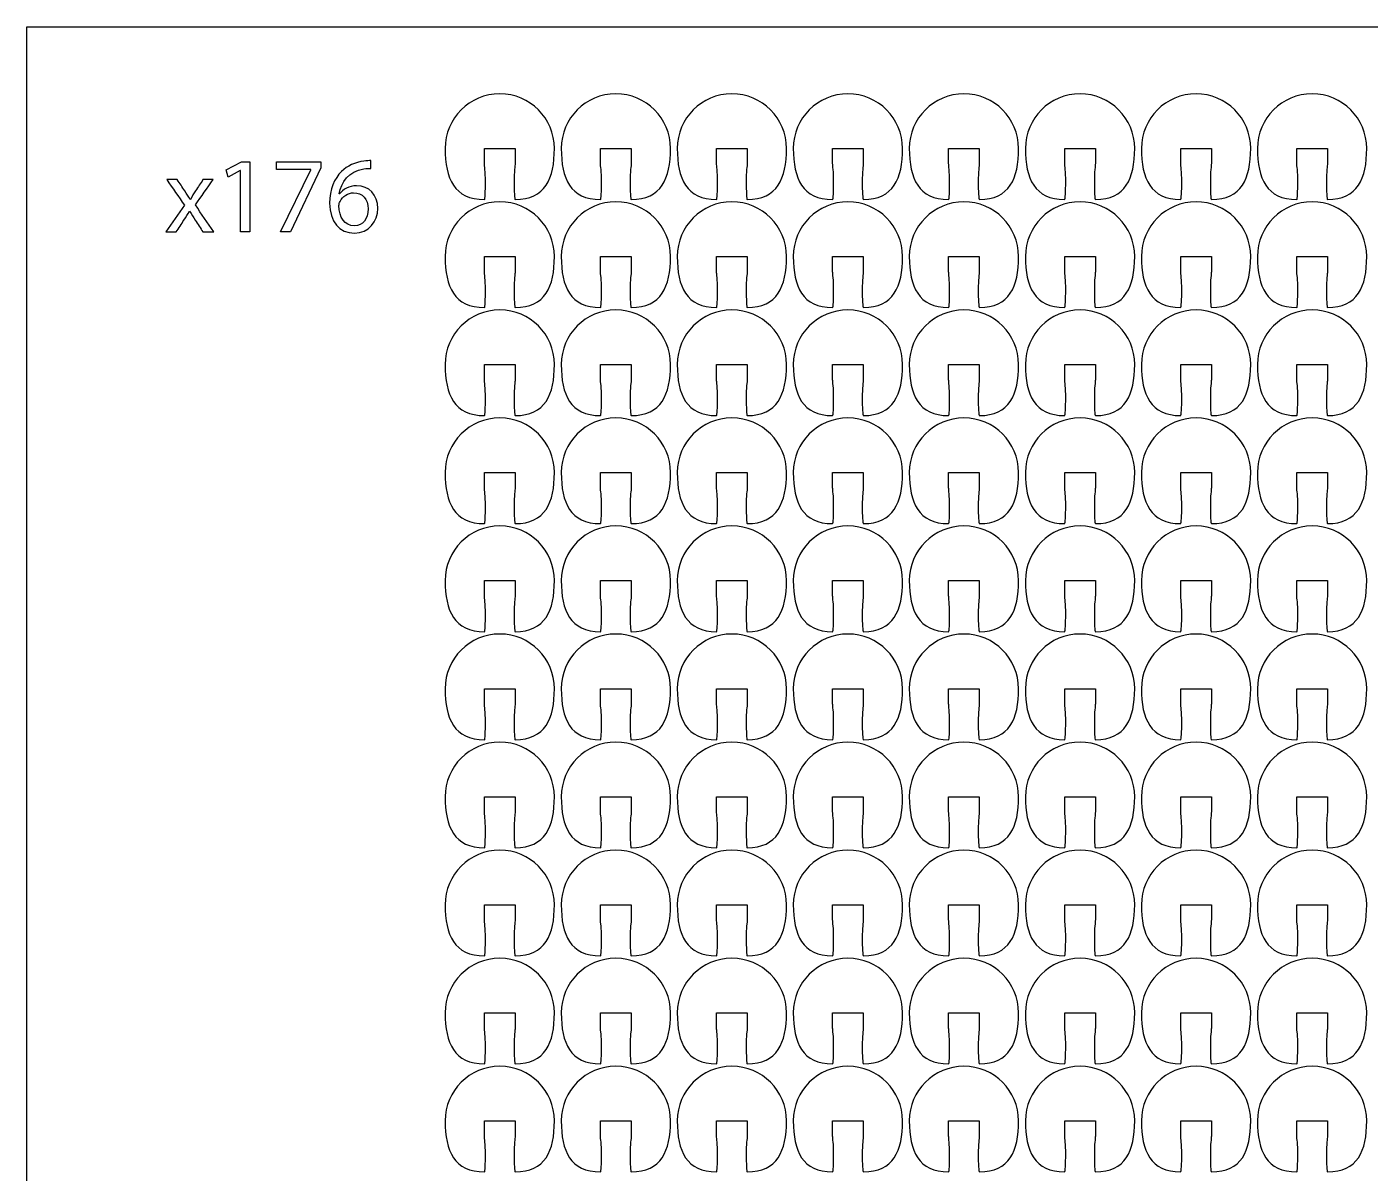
# Model space of a CAD drawing. Extents: x 0 to 580, y 0 to 450.
# Drawn here: x 0.2 to 131.7, y 337.9 to 450.2 of the extents above; entities that cross this region are included whole.
import ezdxf

# ---------------------------------------------------------------- set-up
doc = ezdxf.new("R2010")
doc.units = 0
doc.header["$MEASUREMENT"] = 0
doc.layers.add('DEFAULT', color=18, linetype='CONTINUOUS')

msp = doc.modelspace()

# ---------------------------------------------------------------- linework, layer by layer
at = {"layer": 'DEFAULT', "color": 18}
msp.add_lwpolyline([(580.18, 0.18), (0.18, 0.18), (0.18, 450.18), (580.18, 450.18)], close=True, dxfattribs=at)
at = {"layer": 'DEFAULT', "color": 6}
for points in [[(21.1, 436.11), (21.08, 436.11), (19.88, 435.46), (19.7, 436.17), (21.21, 436.97), (22, 436.97), (22, 430.09), (21.1, 430.09)], [(28.98, 436.97), (28.98, 436.36), (25.98, 430.09), (25.02, 430.09), (28, 436.18), (28, 436.2), (24.64, 436.2), (24.64, 436.97)]]:
    msp.add_lwpolyline(points, close=True, dxfattribs=at)
at = {"layer": 'DEFAULT', "color": 1}
for points in [[(51.84, 438.27), (51.84, 435.32), (50.94, 433.27), (47.99, 433.27), (47.94, 433.27), (47.89, 434.06), (47.89, 435.02), (47.89, 435.99), (47.99, 436.6), (47.99, 436.77), (47.99, 437.27), (47.99, 437.77), (47.99, 438.27), (46.99, 438.27), (45.99, 438.27), (44.99, 438.27), (44.99, 437.77), (44.99, 437.27), (44.99, 436.77), (44.99, 436.6), (45.09, 435.99), (45.09, 435.02), (45.09, 434.06), (45.05, 433.27), (44.99, 433.27), (42.04, 433.27), (41.14, 435.32), (41.14, 438.27), (41.14, 441.23), (43.54, 443.62), (46.49, 443.62), (49.45, 443.62), (51.84, 441.23), (51.84, 438.27)], [(63.21, 438.27), (63.21, 435.32), (62.31, 433.27), (59.36, 433.27), (59.3, 433.27), (59.25, 434.06), (59.25, 435.02), (59.25, 435.99), (59.36, 436.6), (59.36, 436.77), (59.36, 437.27), (59.36, 437.77), (59.36, 438.27), (58.36, 438.27), (57.36, 438.27), (56.35, 438.27), (56.35, 437.77), (56.35, 437.27), (56.35, 436.77), (56.35, 436.6), (56.46, 435.99), (56.46, 435.02), (56.46, 434.06), (56.41, 433.27), (56.35, 433.27), (53.4, 433.27), (52.51, 435.32), (52.51, 438.27), (52.51, 441.23), (54.9, 443.62), (57.86, 443.62), (60.81, 443.62), (63.21, 441.23), (63.21, 438.27)], [(74.57, 438.27), (74.57, 435.32), (73.67, 433.27), (70.72, 433.27), (70.67, 433.27), (70.62, 434.06), (70.62, 435.02), (70.62, 435.99), (70.72, 436.6), (70.72, 436.77), (70.72, 437.27), (70.72, 437.77), (70.72, 438.27), (69.72, 438.27), (68.72, 438.27), (67.72, 438.27), (67.72, 437.77), (67.72, 437.27), (67.72, 436.77), (67.72, 436.6), (67.82, 435.99), (67.82, 435.02), (67.82, 434.06), (67.78, 433.27), (67.72, 433.27), (64.77, 433.27), (63.87, 435.32), (63.87, 438.27), (63.87, 441.23), (66.27, 443.62), (69.22, 443.62), (72.18, 443.62), (74.57, 441.23), (74.57, 438.27)], [(85.94, 438.27), (85.94, 435.32), (85.04, 433.27), (82.09, 433.27), (82.03, 433.27), (81.99, 434.06), (81.99, 435.02), (81.99, 435.99), (82.09, 436.6), (82.09, 436.77), (82.09, 437.27), (82.09, 437.77), (82.09, 438.27), (81.09, 438.27), (80.09, 438.27), (79.09, 438.27), (79.09, 437.77), (79.09, 437.27), (79.09, 436.77), (79.09, 436.6), (79.19, 435.99), (79.19, 435.02), (79.19, 434.06), (79.14, 433.27), (79.09, 433.27), (76.13, 433.27), (75.24, 435.32), (75.24, 438.27), (75.24, 441.23), (77.63, 443.62), (80.59, 443.62), (83.54, 443.62), (85.94, 441.23), (85.94, 438.27)], [(97.3, 438.27), (97.3, 435.32), (96.41, 433.27), (93.45, 433.27), (93.4, 433.27), (93.35, 434.06), (93.35, 435.02), (93.35, 435.99), (93.45, 436.6), (93.45, 436.77), (93.45, 437.27), (93.45, 437.77), (93.45, 438.27), (92.45, 438.27), (91.45, 438.27), (90.45, 438.27), (90.45, 437.77), (90.45, 437.27), (90.45, 436.77), (90.45, 436.6), (90.55, 435.99), (90.55, 435.02), (90.55, 434.06), (90.51, 433.27), (90.45, 433.27), (87.5, 433.27), (86.6, 435.32), (86.6, 438.27), (86.6, 441.23), (89, 443.62), (91.95, 443.62), (94.91, 443.62), (97.3, 441.23), (97.3, 438.27)], [(108.67, 438.27), (108.67, 435.32), (107.77, 433.27), (104.82, 433.27), (104.76, 433.27), (104.72, 434.06), (104.72, 435.02), (104.72, 435.99), (104.82, 436.6), (104.82, 436.77), (104.82, 437.27), (104.82, 437.77), (104.82, 438.27), (103.82, 438.27), (102.82, 438.27), (101.82, 438.27), (101.82, 437.77), (101.82, 437.27), (101.82, 436.77), (101.82, 436.6), (101.92, 435.99), (101.92, 435.02), (101.92, 434.06), (101.87, 433.27), (101.82, 433.27), (98.86, 433.27), (97.97, 435.32), (97.97, 438.27), (97.97, 441.23), (100.36, 443.62), (103.32, 443.62), (106.27, 443.62), (108.67, 441.23), (108.67, 438.27)], [(120.03, 438.27), (120.03, 435.32), (119.14, 433.27), (116.18, 433.27), (116.13, 433.27), (116.08, 434.06), (116.08, 435.02), (116.08, 435.99), (116.18, 436.6), (116.18, 436.77), (116.18, 437.27), (116.18, 437.77), (116.18, 438.27), (115.18, 438.27), (114.18, 438.27), (113.18, 438.27), (113.18, 437.77), (113.18, 437.27), (113.18, 436.77), (113.18, 436.6), (113.28, 435.99), (113.28, 435.02), (113.28, 434.06), (113.24, 433.27), (113.18, 433.27), (110.23, 433.27), (109.33, 435.32), (109.33, 438.27), (109.33, 441.23), (111.73, 443.62), (114.68, 443.62), (117.64, 443.62), (120.03, 441.23), (120.03, 438.27)], [(131.4, 438.27), (131.4, 435.32), (130.5, 433.27), (127.55, 433.27), (127.49, 433.27), (127.45, 434.06), (127.45, 435.02), (127.45, 435.99), (127.55, 436.6), (127.55, 436.77), (127.55, 437.27), (127.55, 437.77), (127.55, 438.27), (126.55, 438.27), (125.55, 438.27), (124.55, 438.27), (124.55, 437.77), (124.55, 437.27), (124.55, 436.77), (124.55, 436.6), (124.65, 435.99), (124.65, 435.02), (124.65, 434.06), (124.6, 433.27), (124.55, 433.27), (121.59, 433.27), (120.7, 435.32), (120.7, 438.27), (120.7, 441.23), (123.09, 443.62), (126.05, 443.62), (129, 443.62), (131.4, 441.23), (131.4, 438.27)], [(51.84, 427.69), (51.84, 424.74), (50.94, 422.69), (47.99, 422.69), (47.94, 422.69), (47.89, 423.48), (47.89, 424.44), (47.89, 425.41), (47.99, 426.02), (47.99, 426.19), (47.99, 426.69), (47.99, 427.19), (47.99, 427.69), (46.99, 427.69), (45.99, 427.69), (44.99, 427.69), (44.99, 427.19), (44.99, 426.69), (44.99, 426.19), (44.99, 426.02), (45.09, 425.41), (45.09, 424.44), (45.09, 423.48), (45.05, 422.69), (44.99, 422.69), (42.04, 422.69), (41.14, 424.74), (41.14, 427.69), (41.14, 430.65), (43.54, 433.04), (46.49, 433.04), (49.45, 433.04), (51.84, 430.65), (51.84, 427.69)], [(63.21, 427.69), (63.21, 424.74), (62.31, 422.69), (59.36, 422.69), (59.3, 422.69), (59.25, 423.48), (59.25, 424.44), (59.25, 425.41), (59.36, 426.02), (59.36, 426.19), (59.36, 426.69), (59.36, 427.19), (59.36, 427.69), (58.36, 427.69), (57.36, 427.69), (56.35, 427.69), (56.35, 427.19), (56.35, 426.69), (56.35, 426.19), (56.35, 426.02), (56.46, 425.41), (56.46, 424.44), (56.46, 423.48), (56.41, 422.69), (56.35, 422.69), (53.4, 422.69), (52.51, 424.74), (52.51, 427.69), (52.51, 430.65), (54.9, 433.04), (57.86, 433.04), (60.81, 433.04), (63.21, 430.65), (63.21, 427.69)], [(74.57, 427.69), (74.57, 424.74), (73.67, 422.69), (70.72, 422.69), (70.67, 422.69), (70.62, 423.48), (70.62, 424.44), (70.62, 425.41), (70.72, 426.02), (70.72, 426.19), (70.72, 426.69), (70.72, 427.19), (70.72, 427.69), (69.72, 427.69), (68.72, 427.69), (67.72, 427.69), (67.72, 427.19), (67.72, 426.69), (67.72, 426.19), (67.72, 426.02), (67.82, 425.41), (67.82, 424.44), (67.82, 423.48), (67.78, 422.69), (67.72, 422.69), (64.77, 422.69), (63.87, 424.74), (63.87, 427.69), (63.87, 430.65), (66.27, 433.04), (69.22, 433.04), (72.18, 433.04), (74.57, 430.65), (74.57, 427.69)], [(85.94, 427.69), (85.94, 424.74), (85.04, 422.69), (82.09, 422.69), (82.03, 422.69), (81.99, 423.48), (81.99, 424.44), (81.99, 425.41), (82.09, 426.02), (82.09, 426.19), (82.09, 426.69), (82.09, 427.19), (82.09, 427.69), (81.09, 427.69), (80.09, 427.69), (79.09, 427.69), (79.09, 427.19), (79.09, 426.69), (79.09, 426.19), (79.09, 426.02), (79.19, 425.41), (79.19, 424.44), (79.19, 423.48), (79.14, 422.69), (79.09, 422.69), (76.13, 422.69), (75.24, 424.74), (75.24, 427.69), (75.24, 430.65), (77.63, 433.04), (80.59, 433.04), (83.54, 433.04), (85.94, 430.65), (85.94, 427.69)], [(97.3, 427.69), (97.3, 424.74), (96.41, 422.69), (93.45, 422.69), (93.4, 422.69), (93.35, 423.48), (93.35, 424.44), (93.35, 425.41), (93.45, 426.02), (93.45, 426.19), (93.45, 426.69), (93.45, 427.19), (93.45, 427.69), (92.45, 427.69), (91.45, 427.69), (90.45, 427.69), (90.45, 427.19), (90.45, 426.69), (90.45, 426.19), (90.45, 426.02), (90.55, 425.41), (90.55, 424.44), (90.55, 423.48), (90.51, 422.69), (90.45, 422.69), (87.5, 422.69), (86.6, 424.74), (86.6, 427.69), (86.6, 430.65), (89, 433.04), (91.95, 433.04), (94.91, 433.04), (97.3, 430.65), (97.3, 427.69)], [(108.67, 427.69), (108.67, 424.74), (107.77, 422.69), (104.82, 422.69), (104.76, 422.69), (104.72, 423.48), (104.72, 424.44), (104.72, 425.41), (104.82, 426.02), (104.82, 426.19), (104.82, 426.69), (104.82, 427.19), (104.82, 427.69), (103.82, 427.69), (102.82, 427.69), (101.82, 427.69), (101.82, 427.19), (101.82, 426.69), (101.82, 426.19), (101.82, 426.02), (101.92, 425.41), (101.92, 424.44), (101.92, 423.48), (101.87, 422.69), (101.82, 422.69), (98.86, 422.69), (97.97, 424.74), (97.97, 427.69), (97.97, 430.65), (100.36, 433.04), (103.32, 433.04), (106.27, 433.04), (108.67, 430.65), (108.67, 427.69)], [(120.03, 427.69), (120.03, 424.74), (119.14, 422.69), (116.18, 422.69), (116.13, 422.69), (116.08, 423.48), (116.08, 424.44), (116.08, 425.41), (116.18, 426.02), (116.18, 426.19), (116.18, 426.69), (116.18, 427.19), (116.18, 427.69), (115.18, 427.69), (114.18, 427.69), (113.18, 427.69), (113.18, 427.19), (113.18, 426.69), (113.18, 426.19), (113.18, 426.02), (113.28, 425.41), (113.28, 424.44), (113.28, 423.48), (113.24, 422.69), (113.18, 422.69), (110.23, 422.69), (109.33, 424.74), (109.33, 427.69), (109.33, 430.65), (111.73, 433.04), (114.68, 433.04), (117.64, 433.04), (120.03, 430.65), (120.03, 427.69)], [(131.4, 427.69), (131.4, 424.74), (130.5, 422.69), (127.55, 422.69), (127.49, 422.69), (127.45, 423.48), (127.45, 424.44), (127.45, 425.41), (127.55, 426.02), (127.55, 426.19), (127.55, 426.69), (127.55, 427.19), (127.55, 427.69), (126.55, 427.69), (125.55, 427.69), (124.55, 427.69), (124.55, 427.19), (124.55, 426.69), (124.55, 426.19), (124.55, 426.02), (124.65, 425.41), (124.65, 424.44), (124.65, 423.48), (124.6, 422.69), (124.55, 422.69), (121.59, 422.69), (120.7, 424.74), (120.7, 427.69), (120.7, 430.65), (123.09, 433.04), (126.05, 433.04), (129, 433.04), (131.4, 430.65), (131.4, 427.69)], [(51.84, 417.11), (51.84, 414.16), (50.94, 412.11), (47.99, 412.11), (47.94, 412.11), (47.89, 412.9), (47.89, 413.86), (47.89, 414.83), (47.99, 415.44), (47.99, 415.61), (47.99, 416.11), (47.99, 416.61), (47.99, 417.11), (46.99, 417.11), (45.99, 417.11), (44.99, 417.11), (44.99, 416.61), (44.99, 416.11), (44.99, 415.61), (44.99, 415.44), (45.09, 414.83), (45.09, 413.86), (45.09, 412.9), (45.05, 412.11), (44.99, 412.11), (42.04, 412.11), (41.14, 414.16), (41.14, 417.11), (41.14, 420.07), (43.54, 422.46), (46.49, 422.46), (49.45, 422.46), (51.84, 420.07), (51.84, 417.11)], [(63.21, 417.11), (63.21, 414.16), (62.31, 412.11), (59.36, 412.11), (59.3, 412.11), (59.25, 412.9), (59.25, 413.86), (59.25, 414.83), (59.36, 415.44), (59.36, 415.61), (59.36, 416.11), (59.36, 416.61), (59.36, 417.11), (58.36, 417.11), (57.36, 417.11), (56.35, 417.11), (56.35, 416.61), (56.35, 416.11), (56.35, 415.61), (56.35, 415.44), (56.46, 414.83), (56.46, 413.86), (56.46, 412.9), (56.41, 412.11), (56.35, 412.11), (53.4, 412.11), (52.51, 414.16), (52.51, 417.11), (52.51, 420.07), (54.9, 422.46), (57.86, 422.46), (60.81, 422.46), (63.21, 420.07), (63.21, 417.11)], [(74.57, 417.11), (74.57, 414.16), (73.67, 412.11), (70.72, 412.11), (70.67, 412.11), (70.62, 412.9), (70.62, 413.86), (70.62, 414.83), (70.72, 415.44), (70.72, 415.61), (70.72, 416.11), (70.72, 416.61), (70.72, 417.11), (69.72, 417.11), (68.72, 417.11), (67.72, 417.11), (67.72, 416.61), (67.72, 416.11), (67.72, 415.61), (67.72, 415.44), (67.82, 414.83), (67.82, 413.86), (67.82, 412.9), (67.78, 412.11), (67.72, 412.11), (64.77, 412.11), (63.87, 414.16), (63.87, 417.11), (63.87, 420.07), (66.27, 422.46), (69.22, 422.46), (72.18, 422.46), (74.57, 420.07), (74.57, 417.11)], [(85.94, 417.11), (85.94, 414.16), (85.04, 412.11), (82.09, 412.11), (82.03, 412.11), (81.99, 412.9), (81.99, 413.86), (81.99, 414.83), (82.09, 415.44), (82.09, 415.61), (82.09, 416.11), (82.09, 416.61), (82.09, 417.11), (81.09, 417.11), (80.09, 417.11), (79.09, 417.11), (79.09, 416.61), (79.09, 416.11), (79.09, 415.61), (79.09, 415.44), (79.19, 414.83), (79.19, 413.86), (79.19, 412.9), (79.14, 412.11), (79.09, 412.11), (76.13, 412.11), (75.24, 414.16), (75.24, 417.11), (75.24, 420.07), (77.63, 422.46), (80.59, 422.46), (83.54, 422.46), (85.94, 420.07), (85.94, 417.11)], [(97.3, 417.11), (97.3, 414.16), (96.41, 412.11), (93.45, 412.11), (93.4, 412.11), (93.35, 412.9), (93.35, 413.86), (93.35, 414.83), (93.45, 415.44), (93.45, 415.61), (93.45, 416.11), (93.45, 416.61), (93.45, 417.11), (92.45, 417.11), (91.45, 417.11), (90.45, 417.11), (90.45, 416.61), (90.45, 416.11), (90.45, 415.61), (90.45, 415.44), (90.55, 414.83), (90.55, 413.86), (90.55, 412.9), (90.51, 412.11), (90.45, 412.11), (87.5, 412.11), (86.6, 414.16), (86.6, 417.11), (86.6, 420.07), (89, 422.46), (91.95, 422.46), (94.91, 422.46), (97.3, 420.07), (97.3, 417.11)], [(108.67, 417.11), (108.67, 414.16), (107.77, 412.11), (104.82, 412.11), (104.76, 412.11), (104.72, 412.9), (104.72, 413.86), (104.72, 414.83), (104.82, 415.44), (104.82, 415.61), (104.82, 416.11), (104.82, 416.61), (104.82, 417.11), (103.82, 417.11), (102.82, 417.11), (101.82, 417.11), (101.82, 416.61), (101.82, 416.11), (101.82, 415.61), (101.82, 415.44), (101.92, 414.83), (101.92, 413.86), (101.92, 412.9), (101.87, 412.11), (101.82, 412.11), (98.86, 412.11), (97.97, 414.16), (97.97, 417.11), (97.97, 420.07), (100.36, 422.46), (103.32, 422.46), (106.27, 422.46), (108.67, 420.07), (108.67, 417.11)], [(120.03, 417.11), (120.03, 414.16), (119.14, 412.11), (116.18, 412.11), (116.13, 412.11), (116.08, 412.9), (116.08, 413.86), (116.08, 414.83), (116.18, 415.44), (116.18, 415.61), (116.18, 416.11), (116.18, 416.61), (116.18, 417.11), (115.18, 417.11), (114.18, 417.11), (113.18, 417.11), (113.18, 416.61), (113.18, 416.11), (113.18, 415.61), (113.18, 415.44), (113.28, 414.83), (113.28, 413.86), (113.28, 412.9), (113.24, 412.11), (113.18, 412.11), (110.23, 412.11), (109.33, 414.16), (109.33, 417.11), (109.33, 420.07), (111.73, 422.46), (114.68, 422.46), (117.64, 422.46), (120.03, 420.07), (120.03, 417.11)], [(131.4, 417.11), (131.4, 414.16), (130.5, 412.11), (127.55, 412.11), (127.49, 412.11), (127.45, 412.9), (127.45, 413.86), (127.45, 414.83), (127.55, 415.44), (127.55, 415.61), (127.55, 416.11), (127.55, 416.61), (127.55, 417.11), (126.55, 417.11), (125.55, 417.11), (124.55, 417.11), (124.55, 416.61), (124.55, 416.11), (124.55, 415.61), (124.55, 415.44), (124.65, 414.83), (124.65, 413.86), (124.65, 412.9), (124.6, 412.11), (124.55, 412.11), (121.59, 412.11), (120.7, 414.16), (120.7, 417.11), (120.7, 420.07), (123.09, 422.46), (126.05, 422.46), (129, 422.46), (131.4, 420.07), (131.4, 417.11)], [(51.84, 406.53), (51.84, 403.58), (50.94, 401.53), (47.99, 401.53), (47.94, 401.53), (47.89, 402.31), (47.89, 403.28), (47.89, 404.25), (47.99, 404.86), (47.99, 405.03), (47.99, 405.53), (47.99, 406.03), (47.99, 406.53), (46.99, 406.53), (45.99, 406.53), (44.99, 406.53), (44.99, 406.03), (44.99, 405.53), (44.99, 405.03), (44.99, 404.86), (45.09, 404.25), (45.09, 403.28), (45.09, 402.31), (45.05, 401.53), (44.99, 401.53), (42.04, 401.53), (41.14, 403.58), (41.14, 406.53), (41.14, 409.49), (43.54, 411.88), (46.49, 411.88), (49.45, 411.88), (51.84, 409.49), (51.84, 406.53)], [(63.21, 406.53), (63.21, 403.58), (62.31, 401.53), (59.36, 401.53), (59.3, 401.53), (59.25, 402.31), (59.25, 403.28), (59.25, 404.25), (59.36, 404.86), (59.36, 405.03), (59.36, 405.53), (59.36, 406.03), (59.36, 406.53), (58.36, 406.53), (57.36, 406.53), (56.35, 406.53), (56.35, 406.03), (56.35, 405.53), (56.35, 405.03), (56.35, 404.86), (56.46, 404.25), (56.46, 403.28), (56.46, 402.31), (56.41, 401.53), (56.35, 401.53), (53.4, 401.53), (52.51, 403.58), (52.51, 406.53), (52.51, 409.49), (54.9, 411.88), (57.86, 411.88), (60.81, 411.88), (63.21, 409.49), (63.21, 406.53)], [(74.57, 406.53), (74.57, 403.58), (73.67, 401.53), (70.72, 401.53), (70.67, 401.53), (70.62, 402.31), (70.62, 403.28), (70.62, 404.25), (70.72, 404.86), (70.72, 405.03), (70.72, 405.53), (70.72, 406.03), (70.72, 406.53), (69.72, 406.53), (68.72, 406.53), (67.72, 406.53), (67.72, 406.03), (67.72, 405.53), (67.72, 405.03), (67.72, 404.86), (67.82, 404.25), (67.82, 403.28), (67.82, 402.31), (67.78, 401.53), (67.72, 401.53), (64.77, 401.53), (63.87, 403.58), (63.87, 406.53), (63.87, 409.49), (66.27, 411.88), (69.22, 411.88), (72.18, 411.88), (74.57, 409.49), (74.57, 406.53)], [(85.94, 406.53), (85.94, 403.58), (85.04, 401.53), (82.09, 401.53), (82.03, 401.53), (81.99, 402.31), (81.99, 403.28), (81.99, 404.25), (82.09, 404.86), (82.09, 405.03), (82.09, 405.53), (82.09, 406.03), (82.09, 406.53), (81.09, 406.53), (80.09, 406.53), (79.09, 406.53), (79.09, 406.03), (79.09, 405.53), (79.09, 405.03), (79.09, 404.86), (79.19, 404.25), (79.19, 403.28), (79.19, 402.31), (79.14, 401.53), (79.09, 401.53), (76.13, 401.53), (75.24, 403.58), (75.24, 406.53), (75.24, 409.49), (77.63, 411.88), (80.59, 411.88), (83.54, 411.88), (85.94, 409.49), (85.94, 406.53)], [(97.3, 406.53), (97.3, 403.58), (96.41, 401.53), (93.45, 401.53), (93.4, 401.53), (93.35, 402.31), (93.35, 403.28), (93.35, 404.25), (93.45, 404.86), (93.45, 405.03), (93.45, 405.53), (93.45, 406.03), (93.45, 406.53), (92.45, 406.53), (91.45, 406.53), (90.45, 406.53), (90.45, 406.03), (90.45, 405.53), (90.45, 405.03), (90.45, 404.86), (90.55, 404.25), (90.55, 403.28), (90.55, 402.31), (90.51, 401.53), (90.45, 401.53), (87.5, 401.53), (86.6, 403.58), (86.6, 406.53), (86.6, 409.49), (89, 411.88), (91.95, 411.88), (94.91, 411.88), (97.3, 409.49), (97.3, 406.53)], [(108.67, 406.53), (108.67, 403.58), (107.77, 401.53), (104.82, 401.53), (104.76, 401.53), (104.72, 402.31), (104.72, 403.28), (104.72, 404.25), (104.82, 404.86), (104.82, 405.03), (104.82, 405.53), (104.82, 406.03), (104.82, 406.53), (103.82, 406.53), (102.82, 406.53), (101.82, 406.53), (101.82, 406.03), (101.82, 405.53), (101.82, 405.03), (101.82, 404.86), (101.92, 404.25), (101.92, 403.28), (101.92, 402.31), (101.87, 401.53), (101.82, 401.53), (98.86, 401.53), (97.97, 403.58), (97.97, 406.53), (97.97, 409.49), (100.36, 411.88), (103.32, 411.88), (106.27, 411.88), (108.67, 409.49), (108.67, 406.53)], [(120.03, 406.53), (120.03, 403.58), (119.14, 401.53), (116.18, 401.53), (116.13, 401.53), (116.08, 402.31), (116.08, 403.28), (116.08, 404.25), (116.18, 404.86), (116.18, 405.03), (116.18, 405.53), (116.18, 406.03), (116.18, 406.53), (115.18, 406.53), (114.18, 406.53), (113.18, 406.53), (113.18, 406.03), (113.18, 405.53), (113.18, 405.03), (113.18, 404.86), (113.28, 404.25), (113.28, 403.28), (113.28, 402.31), (113.24, 401.53), (113.18, 401.53), (110.23, 401.53), (109.33, 403.58), (109.33, 406.53), (109.33, 409.49), (111.73, 411.88), (114.68, 411.88), (117.64, 411.88), (120.03, 409.49), (120.03, 406.53)], [(131.4, 406.53), (131.4, 403.58), (130.5, 401.53), (127.55, 401.53), (127.49, 401.53), (127.45, 402.31), (127.45, 403.28), (127.45, 404.25), (127.55, 404.86), (127.55, 405.03), (127.55, 405.53), (127.55, 406.03), (127.55, 406.53), (126.55, 406.53), (125.55, 406.53), (124.55, 406.53), (124.55, 406.03), (124.55, 405.53), (124.55, 405.03), (124.55, 404.86), (124.65, 404.25), (124.65, 403.28), (124.65, 402.31), (124.6, 401.53), (124.55, 401.53), (121.59, 401.53), (120.7, 403.58), (120.7, 406.53), (120.7, 409.49), (123.09, 411.88), (126.05, 411.88), (129, 411.88), (131.4, 409.49), (131.4, 406.53)], [(51.84, 395.95), (51.84, 393), (50.94, 390.95), (47.99, 390.95), (47.94, 390.95), (47.89, 391.73), (47.89, 392.7), (47.89, 393.67), (47.99, 394.28), (47.99, 394.45), (47.99, 394.95), (47.99, 395.45), (47.99, 395.95), (46.99, 395.95), (45.99, 395.95), (44.99, 395.95), (44.99, 395.45), (44.99, 394.95), (44.99, 394.45), (44.99, 394.28), (45.09, 393.67), (45.09, 392.7), (45.09, 391.73), (45.05, 390.95), (44.99, 390.95), (42.04, 390.95), (41.14, 393), (41.14, 395.95), (41.14, 398.91), (43.54, 401.3), (46.49, 401.3), (49.45, 401.3), (51.84, 398.91), (51.84, 395.95)], [(63.21, 395.95), (63.21, 393), (62.31, 390.95), (59.36, 390.95), (59.3, 390.95), (59.25, 391.73), (59.25, 392.7), (59.25, 393.67), (59.36, 394.28), (59.36, 394.45), (59.36, 394.95), (59.36, 395.45), (59.36, 395.95), (58.36, 395.95), (57.36, 395.95), (56.35, 395.95), (56.35, 395.45), (56.35, 394.95), (56.35, 394.45), (56.35, 394.28), (56.46, 393.67), (56.46, 392.7), (56.46, 391.73), (56.41, 390.95), (56.35, 390.95), (53.4, 390.95), (52.51, 393), (52.51, 395.95), (52.51, 398.91), (54.9, 401.3), (57.86, 401.3), (60.81, 401.3), (63.21, 398.91), (63.21, 395.95)], [(74.57, 395.95), (74.57, 393), (73.67, 390.95), (70.72, 390.95), (70.67, 390.95), (70.62, 391.73), (70.62, 392.7), (70.62, 393.67), (70.72, 394.28), (70.72, 394.45), (70.72, 394.95), (70.72, 395.45), (70.72, 395.95), (69.72, 395.95), (68.72, 395.95), (67.72, 395.95), (67.72, 395.45), (67.72, 394.95), (67.72, 394.45), (67.72, 394.28), (67.82, 393.67), (67.82, 392.7), (67.82, 391.73), (67.78, 390.95), (67.72, 390.95), (64.77, 390.95), (63.87, 393), (63.87, 395.95), (63.87, 398.91), (66.27, 401.3), (69.22, 401.3), (72.18, 401.3), (74.57, 398.91), (74.57, 395.95)], [(85.94, 395.95), (85.94, 393), (85.04, 390.95), (82.09, 390.95), (82.03, 390.95), (81.99, 391.73), (81.99, 392.7), (81.99, 393.67), (82.09, 394.28), (82.09, 394.45), (82.09, 394.95), (82.09, 395.45), (82.09, 395.95), (81.09, 395.95), (80.09, 395.95), (79.09, 395.95), (79.09, 395.45), (79.09, 394.95), (79.09, 394.45), (79.09, 394.28), (79.19, 393.67), (79.19, 392.7), (79.19, 391.73), (79.14, 390.95), (79.09, 390.95), (76.13, 390.95), (75.24, 393), (75.24, 395.95), (75.24, 398.91), (77.63, 401.3), (80.59, 401.3), (83.54, 401.3), (85.94, 398.91), (85.94, 395.95)], [(97.3, 395.95), (97.3, 393), (96.41, 390.95), (93.45, 390.95), (93.4, 390.95), (93.35, 391.73), (93.35, 392.7), (93.35, 393.67), (93.45, 394.28), (93.45, 394.45), (93.45, 394.95), (93.45, 395.45), (93.45, 395.95), (92.45, 395.95), (91.45, 395.95), (90.45, 395.95), (90.45, 395.45), (90.45, 394.95), (90.45, 394.45), (90.45, 394.28), (90.55, 393.67), (90.55, 392.7), (90.55, 391.73), (90.51, 390.95), (90.45, 390.95), (87.5, 390.95), (86.6, 393), (86.6, 395.95), (86.6, 398.91), (89, 401.3), (91.95, 401.3), (94.91, 401.3), (97.3, 398.91), (97.3, 395.95)], [(108.67, 395.95), (108.67, 393), (107.77, 390.95), (104.82, 390.95), (104.76, 390.95), (104.72, 391.73), (104.72, 392.7), (104.72, 393.67), (104.82, 394.28), (104.82, 394.45), (104.82, 394.95), (104.82, 395.45), (104.82, 395.95), (103.82, 395.95), (102.82, 395.95), (101.82, 395.95), (101.82, 395.45), (101.82, 394.95), (101.82, 394.45), (101.82, 394.28), (101.92, 393.67), (101.92, 392.7), (101.92, 391.73), (101.87, 390.95), (101.82, 390.95), (98.86, 390.95), (97.97, 393), (97.97, 395.95), (97.97, 398.91), (100.36, 401.3), (103.32, 401.3), (106.27, 401.3), (108.67, 398.91), (108.67, 395.95)], [(120.03, 395.95), (120.03, 393), (119.14, 390.95), (116.18, 390.95), (116.13, 390.95), (116.08, 391.73), (116.08, 392.7), (116.08, 393.67), (116.18, 394.28), (116.18, 394.45), (116.18, 394.95), (116.18, 395.45), (116.18, 395.95), (115.18, 395.95), (114.18, 395.95), (113.18, 395.95), (113.18, 395.45), (113.18, 394.95), (113.18, 394.45), (113.18, 394.28), (113.28, 393.67), (113.28, 392.7), (113.28, 391.73), (113.24, 390.95), (113.18, 390.95), (110.23, 390.95), (109.33, 393), (109.33, 395.95), (109.33, 398.91), (111.73, 401.3), (114.68, 401.3), (117.64, 401.3), (120.03, 398.91), (120.03, 395.95)], [(131.4, 395.95), (131.4, 393), (130.5, 390.95), (127.55, 390.95), (127.49, 390.95), (127.45, 391.73), (127.45, 392.7), (127.45, 393.67), (127.55, 394.28), (127.55, 394.45), (127.55, 394.95), (127.55, 395.45), (127.55, 395.95), (126.55, 395.95), (125.55, 395.95), (124.55, 395.95), (124.55, 395.45), (124.55, 394.95), (124.55, 394.45), (124.55, 394.28), (124.65, 393.67), (124.65, 392.7), (124.65, 391.73), (124.6, 390.95), (124.55, 390.95), (121.59, 390.95), (120.7, 393), (120.7, 395.95), (120.7, 398.91), (123.09, 401.3), (126.05, 401.3), (129, 401.3), (131.4, 398.91), (131.4, 395.95)], [(51.84, 385.37), (51.84, 382.42), (50.94, 380.37), (47.99, 380.37), (47.94, 380.37), (47.89, 381.15), (47.89, 382.12), (47.89, 383.09), (47.99, 383.7), (47.99, 383.87), (47.99, 384.37), (47.99, 384.87), (47.99, 385.37), (46.99, 385.37), (45.99, 385.37), (44.99, 385.37), (44.99, 384.87), (44.99, 384.37), (44.99, 383.87), (44.99, 383.7), (45.09, 383.09), (45.09, 382.12), (45.09, 381.15), (45.05, 380.37), (44.99, 380.37), (42.04, 380.37), (41.14, 382.42), (41.14, 385.37), (41.14, 388.33), (43.54, 390.72), (46.49, 390.72), (49.45, 390.72), (51.84, 388.33), (51.84, 385.37)], [(63.21, 385.37), (63.21, 382.42), (62.31, 380.37), (59.36, 380.37), (59.3, 380.37), (59.25, 381.15), (59.25, 382.12), (59.25, 383.09), (59.36, 383.7), (59.36, 383.87), (59.36, 384.37), (59.36, 384.87), (59.36, 385.37), (58.36, 385.37), (57.36, 385.37), (56.35, 385.37), (56.35, 384.87), (56.35, 384.37), (56.35, 383.87), (56.35, 383.7), (56.46, 383.09), (56.46, 382.12), (56.46, 381.15), (56.41, 380.37), (56.35, 380.37), (53.4, 380.37), (52.51, 382.42), (52.51, 385.37), (52.51, 388.33), (54.9, 390.72), (57.86, 390.72), (60.81, 390.72), (63.21, 388.33), (63.21, 385.37)], [(74.57, 385.37), (74.57, 382.42), (73.67, 380.37), (70.72, 380.37), (70.67, 380.37), (70.62, 381.15), (70.62, 382.12), (70.62, 383.09), (70.72, 383.7), (70.72, 383.87), (70.72, 384.37), (70.72, 384.87), (70.72, 385.37), (69.72, 385.37), (68.72, 385.37), (67.72, 385.37), (67.72, 384.87), (67.72, 384.37), (67.72, 383.87), (67.72, 383.7), (67.82, 383.09), (67.82, 382.12), (67.82, 381.15), (67.78, 380.37), (67.72, 380.37), (64.77, 380.37), (63.87, 382.42), (63.87, 385.37), (63.87, 388.33), (66.27, 390.72), (69.22, 390.72), (72.18, 390.72), (74.57, 388.33), (74.57, 385.37)], [(85.94, 385.37), (85.94, 382.42), (85.04, 380.37), (82.09, 380.37), (82.03, 380.37), (81.99, 381.15), (81.99, 382.12), (81.99, 383.09), (82.09, 383.7), (82.09, 383.87), (82.09, 384.37), (82.09, 384.87), (82.09, 385.37), (81.09, 385.37), (80.09, 385.37), (79.09, 385.37), (79.09, 384.87), (79.09, 384.37), (79.09, 383.87), (79.09, 383.7), (79.19, 383.09), (79.19, 382.12), (79.19, 381.15), (79.14, 380.37), (79.09, 380.37), (76.13, 380.37), (75.24, 382.42), (75.24, 385.37), (75.24, 388.33), (77.63, 390.72), (80.59, 390.72), (83.54, 390.72), (85.94, 388.33), (85.94, 385.37)], [(97.3, 385.37), (97.3, 382.42), (96.41, 380.37), (93.45, 380.37), (93.4, 380.37), (93.35, 381.15), (93.35, 382.12), (93.35, 383.09), (93.45, 383.7), (93.45, 383.87), (93.45, 384.37), (93.45, 384.87), (93.45, 385.37), (92.45, 385.37), (91.45, 385.37), (90.45, 385.37), (90.45, 384.87), (90.45, 384.37), (90.45, 383.87), (90.45, 383.7), (90.55, 383.09), (90.55, 382.12), (90.55, 381.15), (90.51, 380.37), (90.45, 380.37), (87.5, 380.37), (86.6, 382.42), (86.6, 385.37), (86.6, 388.33), (89, 390.72), (91.95, 390.72), (94.91, 390.72), (97.3, 388.33), (97.3, 385.37)], [(108.67, 385.37), (108.67, 382.42), (107.77, 380.37), (104.82, 380.37), (104.76, 380.37), (104.72, 381.15), (104.72, 382.12), (104.72, 383.09), (104.82, 383.7), (104.82, 383.87), (104.82, 384.37), (104.82, 384.87), (104.82, 385.37), (103.82, 385.37), (102.82, 385.37), (101.82, 385.37), (101.82, 384.87), (101.82, 384.37), (101.82, 383.87), (101.82, 383.7), (101.92, 383.09), (101.92, 382.12), (101.92, 381.15), (101.87, 380.37), (101.82, 380.37), (98.86, 380.37), (97.97, 382.42), (97.97, 385.37), (97.97, 388.33), (100.36, 390.72), (103.32, 390.72), (106.27, 390.72), (108.67, 388.33), (108.67, 385.37)], [(120.03, 385.37), (120.03, 382.42), (119.14, 380.37), (116.18, 380.37), (116.13, 380.37), (116.08, 381.15), (116.08, 382.12), (116.08, 383.09), (116.18, 383.7), (116.18, 383.87), (116.18, 384.37), (116.18, 384.87), (116.18, 385.37), (115.18, 385.37), (114.18, 385.37), (113.18, 385.37), (113.18, 384.87), (113.18, 384.37), (113.18, 383.87), (113.18, 383.7), (113.28, 383.09), (113.28, 382.12), (113.28, 381.15), (113.24, 380.37), (113.18, 380.37), (110.23, 380.37), (109.33, 382.42), (109.33, 385.37), (109.33, 388.33), (111.73, 390.72), (114.68, 390.72), (117.64, 390.72), (120.03, 388.33), (120.03, 385.37)], [(131.4, 385.37), (131.4, 382.42), (130.5, 380.37), (127.55, 380.37), (127.49, 380.37), (127.45, 381.15), (127.45, 382.12), (127.45, 383.09), (127.55, 383.7), (127.55, 383.87), (127.55, 384.37), (127.55, 384.87), (127.55, 385.37), (126.55, 385.37), (125.55, 385.37), (124.55, 385.37), (124.55, 384.87), (124.55, 384.37), (124.55, 383.87), (124.55, 383.7), (124.65, 383.09), (124.65, 382.12), (124.65, 381.15), (124.6, 380.37), (124.55, 380.37), (121.59, 380.37), (120.7, 382.42), (120.7, 385.37), (120.7, 388.33), (123.09, 390.72), (126.05, 390.72), (129, 390.72), (131.4, 388.33), (131.4, 385.37)], [(51.84, 374.79), (51.84, 371.84), (50.94, 369.79), (47.99, 369.79), (47.94, 369.79), (47.89, 370.57), (47.89, 371.54), (47.89, 372.51), (47.99, 373.12), (47.99, 373.29), (47.99, 373.79), (47.99, 374.29), (47.99, 374.79), (46.99, 374.79), (45.99, 374.79), (44.99, 374.79), (44.99, 374.29), (44.99, 373.79), (44.99, 373.29), (44.99, 373.12), (45.09, 372.51), (45.09, 371.54), (45.09, 370.57), (45.05, 369.79), (44.99, 369.79), (42.04, 369.79), (41.14, 371.84), (41.14, 374.79), (41.14, 377.74), (43.54, 380.14), (46.49, 380.14), (49.45, 380.14), (51.84, 377.74), (51.84, 374.79)], [(63.21, 374.79), (63.21, 371.84), (62.31, 369.79), (59.36, 369.79), (59.3, 369.79), (59.25, 370.57), (59.25, 371.54), (59.25, 372.51), (59.36, 373.12), (59.36, 373.29), (59.36, 373.79), (59.36, 374.29), (59.36, 374.79), (58.36, 374.79), (57.36, 374.79), (56.35, 374.79), (56.35, 374.29), (56.35, 373.79), (56.35, 373.29), (56.35, 373.12), (56.46, 372.51), (56.46, 371.54), (56.46, 370.57), (56.41, 369.79), (56.35, 369.79), (53.4, 369.79), (52.51, 371.84), (52.51, 374.79), (52.51, 377.74), (54.9, 380.14), (57.86, 380.14), (60.81, 380.14), (63.21, 377.74), (63.21, 374.79)], [(74.57, 374.79), (74.57, 371.84), (73.67, 369.79), (70.72, 369.79), (70.67, 369.79), (70.62, 370.57), (70.62, 371.54), (70.62, 372.51), (70.72, 373.12), (70.72, 373.29), (70.72, 373.79), (70.72, 374.29), (70.72, 374.79), (69.72, 374.79), (68.72, 374.79), (67.72, 374.79), (67.72, 374.29), (67.72, 373.79), (67.72, 373.29), (67.72, 373.12), (67.82, 372.51), (67.82, 371.54), (67.82, 370.57), (67.78, 369.79), (67.72, 369.79), (64.77, 369.79), (63.87, 371.84), (63.87, 374.79), (63.87, 377.74), (66.27, 380.14), (69.22, 380.14), (72.18, 380.14), (74.57, 377.74), (74.57, 374.79)], [(85.94, 374.79), (85.94, 371.84), (85.04, 369.79), (82.09, 369.79), (82.03, 369.79), (81.99, 370.57), (81.99, 371.54), (81.99, 372.51), (82.09, 373.12), (82.09, 373.29), (82.09, 373.79), (82.09, 374.29), (82.09, 374.79), (81.09, 374.79), (80.09, 374.79), (79.09, 374.79), (79.09, 374.29), (79.09, 373.79), (79.09, 373.29), (79.09, 373.12), (79.19, 372.51), (79.19, 371.54), (79.19, 370.57), (79.14, 369.79), (79.09, 369.79), (76.13, 369.79), (75.24, 371.84), (75.24, 374.79), (75.24, 377.74), (77.63, 380.14), (80.59, 380.14), (83.54, 380.14), (85.94, 377.74), (85.94, 374.79)], [(97.3, 374.79), (97.3, 371.84), (96.41, 369.79), (93.45, 369.79), (93.4, 369.79), (93.35, 370.57), (93.35, 371.54), (93.35, 372.51), (93.45, 373.12), (93.45, 373.29), (93.45, 373.79), (93.45, 374.29), (93.45, 374.79), (92.45, 374.79), (91.45, 374.79), (90.45, 374.79), (90.45, 374.29), (90.45, 373.79), (90.45, 373.29), (90.45, 373.12), (90.55, 372.51), (90.55, 371.54), (90.55, 370.57), (90.51, 369.79), (90.45, 369.79), (87.5, 369.79), (86.6, 371.84), (86.6, 374.79), (86.6, 377.74), (89, 380.14), (91.95, 380.14), (94.91, 380.14), (97.3, 377.74), (97.3, 374.79)], [(108.67, 374.79), (108.67, 371.84), (107.77, 369.79), (104.82, 369.79), (104.76, 369.79), (104.72, 370.57), (104.72, 371.54), (104.72, 372.51), (104.82, 373.12), (104.82, 373.29), (104.82, 373.79), (104.82, 374.29), (104.82, 374.79), (103.82, 374.79), (102.82, 374.79), (101.82, 374.79), (101.82, 374.29), (101.82, 373.79), (101.82, 373.29), (101.82, 373.12), (101.92, 372.51), (101.92, 371.54), (101.92, 370.57), (101.87, 369.79), (101.82, 369.79), (98.86, 369.79), (97.97, 371.84), (97.97, 374.79), (97.97, 377.74), (100.36, 380.14), (103.32, 380.14), (106.27, 380.14), (108.67, 377.74), (108.67, 374.79)], [(120.03, 374.79), (120.03, 371.84), (119.14, 369.79), (116.18, 369.79), (116.13, 369.79), (116.08, 370.57), (116.08, 371.54), (116.08, 372.51), (116.18, 373.12), (116.18, 373.29), (116.18, 373.79), (116.18, 374.29), (116.18, 374.79), (115.18, 374.79), (114.18, 374.79), (113.18, 374.79), (113.18, 374.29), (113.18, 373.79), (113.18, 373.29), (113.18, 373.12), (113.28, 372.51), (113.28, 371.54), (113.28, 370.57), (113.24, 369.79), (113.18, 369.79), (110.23, 369.79), (109.33, 371.84), (109.33, 374.79), (109.33, 377.74), (111.73, 380.14), (114.68, 380.14), (117.64, 380.14), (120.03, 377.74), (120.03, 374.79)], [(131.4, 374.79), (131.4, 371.84), (130.5, 369.79), (127.55, 369.79), (127.49, 369.79), (127.45, 370.57), (127.45, 371.54), (127.45, 372.51), (127.55, 373.12), (127.55, 373.29), (127.55, 373.79), (127.55, 374.29), (127.55, 374.79), (126.55, 374.79), (125.55, 374.79), (124.55, 374.79), (124.55, 374.29), (124.55, 373.79), (124.55, 373.29), (124.55, 373.12), (124.65, 372.51), (124.65, 371.54), (124.65, 370.57), (124.6, 369.79), (124.55, 369.79), (121.59, 369.79), (120.7, 371.84), (120.7, 374.79), (120.7, 377.74), (123.09, 380.14), (126.05, 380.14), (129, 380.14), (131.4, 377.74), (131.4, 374.79)], [(51.84, 364.21), (51.84, 361.25), (50.94, 359.21), (47.99, 359.21), (47.94, 359.21), (47.89, 359.99), (47.89, 360.96), (47.89, 361.92), (47.99, 362.53), (47.99, 362.71), (47.99, 363.21), (47.99, 363.71), (47.99, 364.21), (46.99, 364.21), (45.99, 364.21), (44.99, 364.21), (44.99, 363.71), (44.99, 363.21), (44.99, 362.71), (44.99, 362.53), (45.09, 361.92), (45.09, 360.96), (45.09, 359.99), (45.05, 359.21), (44.99, 359.21), (42.04, 359.21), (41.14, 361.25), (41.14, 364.21), (41.14, 367.16), (43.54, 369.56), (46.49, 369.56), (49.45, 369.56), (51.84, 367.16), (51.84, 364.21)], [(63.21, 364.21), (63.21, 361.25), (62.31, 359.21), (59.36, 359.21), (59.3, 359.21), (59.25, 359.99), (59.25, 360.96), (59.25, 361.92), (59.36, 362.53), (59.36, 362.71), (59.36, 363.21), (59.36, 363.71), (59.36, 364.21), (58.36, 364.21), (57.36, 364.21), (56.35, 364.21), (56.35, 363.71), (56.35, 363.21), (56.35, 362.71), (56.35, 362.53), (56.46, 361.92), (56.46, 360.96), (56.46, 359.99), (56.41, 359.21), (56.35, 359.21), (53.4, 359.21), (52.51, 361.25), (52.51, 364.21), (52.51, 367.16), (54.9, 369.56), (57.86, 369.56), (60.81, 369.56), (63.21, 367.16), (63.21, 364.21)], [(74.57, 364.21), (74.57, 361.25), (73.67, 359.21), (70.72, 359.21), (70.67, 359.21), (70.62, 359.99), (70.62, 360.96), (70.62, 361.92), (70.72, 362.53), (70.72, 362.71), (70.72, 363.21), (70.72, 363.71), (70.72, 364.21), (69.72, 364.21), (68.72, 364.21), (67.72, 364.21), (67.72, 363.71), (67.72, 363.21), (67.72, 362.71), (67.72, 362.53), (67.82, 361.92), (67.82, 360.96), (67.82, 359.99), (67.78, 359.21), (67.72, 359.21), (64.77, 359.21), (63.87, 361.25), (63.87, 364.21), (63.87, 367.16), (66.27, 369.56), (69.22, 369.56), (72.18, 369.56), (74.57, 367.16), (74.57, 364.21)], [(85.94, 364.21), (85.94, 361.25), (85.04, 359.21), (82.09, 359.21), (82.03, 359.21), (81.99, 359.99), (81.99, 360.96), (81.99, 361.92), (82.09, 362.53), (82.09, 362.71), (82.09, 363.21), (82.09, 363.71), (82.09, 364.21), (81.09, 364.21), (80.09, 364.21), (79.09, 364.21), (79.09, 363.71), (79.09, 363.21), (79.09, 362.71), (79.09, 362.53), (79.19, 361.92), (79.19, 360.96), (79.19, 359.99), (79.14, 359.21), (79.09, 359.21), (76.13, 359.21), (75.24, 361.25), (75.24, 364.21), (75.24, 367.16), (77.63, 369.56), (80.59, 369.56), (83.54, 369.56), (85.94, 367.16), (85.94, 364.21)], [(97.3, 364.21), (97.3, 361.25), (96.41, 359.21), (93.45, 359.21), (93.4, 359.21), (93.35, 359.99), (93.35, 360.96), (93.35, 361.92), (93.45, 362.53), (93.45, 362.71), (93.45, 363.21), (93.45, 363.71), (93.45, 364.21), (92.45, 364.21), (91.45, 364.21), (90.45, 364.21), (90.45, 363.71), (90.45, 363.21), (90.45, 362.71), (90.45, 362.53), (90.55, 361.92), (90.55, 360.96), (90.55, 359.99), (90.51, 359.21), (90.45, 359.21), (87.5, 359.21), (86.6, 361.25), (86.6, 364.21), (86.6, 367.16), (89, 369.56), (91.95, 369.56), (94.91, 369.56), (97.3, 367.16), (97.3, 364.21)], [(108.67, 364.21), (108.67, 361.25), (107.77, 359.21), (104.82, 359.21), (104.76, 359.21), (104.72, 359.99), (104.72, 360.96), (104.72, 361.92), (104.82, 362.53), (104.82, 362.71), (104.82, 363.21), (104.82, 363.71), (104.82, 364.21), (103.82, 364.21), (102.82, 364.21), (101.82, 364.21), (101.82, 363.71), (101.82, 363.21), (101.82, 362.71), (101.82, 362.53), (101.92, 361.92), (101.92, 360.96), (101.92, 359.99), (101.87, 359.21), (101.82, 359.21), (98.86, 359.21), (97.97, 361.25), (97.97, 364.21), (97.97, 367.16), (100.36, 369.56), (103.32, 369.56), (106.27, 369.56), (108.67, 367.16), (108.67, 364.21)], [(120.03, 364.21), (120.03, 361.25), (119.14, 359.21), (116.18, 359.21), (116.13, 359.21), (116.08, 359.99), (116.08, 360.96), (116.08, 361.92), (116.18, 362.53), (116.18, 362.71), (116.18, 363.21), (116.18, 363.71), (116.18, 364.21), (115.18, 364.21), (114.18, 364.21), (113.18, 364.21), (113.18, 363.71), (113.18, 363.21), (113.18, 362.71), (113.18, 362.53), (113.28, 361.92), (113.28, 360.96), (113.28, 359.99), (113.24, 359.21), (113.18, 359.21), (110.23, 359.21), (109.33, 361.25), (109.33, 364.21), (109.33, 367.16), (111.73, 369.56), (114.68, 369.56), (117.64, 369.56), (120.03, 367.16), (120.03, 364.21)], [(131.4, 364.21), (131.4, 361.25), (130.5, 359.21), (127.55, 359.21), (127.49, 359.21), (127.45, 359.99), (127.45, 360.96), (127.45, 361.92), (127.55, 362.53), (127.55, 362.71), (127.55, 363.21), (127.55, 363.71), (127.55, 364.21), (126.55, 364.21), (125.55, 364.21), (124.55, 364.21), (124.55, 363.71), (124.55, 363.21), (124.55, 362.71), (124.55, 362.53), (124.65, 361.92), (124.65, 360.96), (124.65, 359.99), (124.6, 359.21), (124.55, 359.21), (121.59, 359.21), (120.7, 361.25), (120.7, 364.21), (120.7, 367.16), (123.09, 369.56), (126.05, 369.56), (129, 369.56), (131.4, 367.16), (131.4, 364.21)], [(51.84, 353.63), (51.84, 350.67), (50.94, 348.63), (47.99, 348.63), (47.94, 348.63), (47.89, 349.41), (47.89, 350.38), (47.89, 351.34), (47.99, 351.95), (47.99, 352.13), (47.99, 352.63), (47.99, 353.13), (47.99, 353.63), (46.99, 353.63), (45.99, 353.63), (44.99, 353.63), (44.99, 353.13), (44.99, 352.63), (44.99, 352.13), (44.99, 351.95), (45.09, 351.34), (45.09, 350.38), (45.09, 349.41), (45.05, 348.63), (44.99, 348.63), (42.04, 348.63), (41.14, 350.67), (41.14, 353.63), (41.14, 356.58), (43.54, 358.97), (46.49, 358.97), (49.45, 358.97), (51.84, 356.58), (51.84, 353.63)], [(63.21, 353.63), (63.21, 350.67), (62.31, 348.63), (59.36, 348.63), (59.3, 348.63), (59.25, 349.41), (59.25, 350.38), (59.25, 351.34), (59.36, 351.95), (59.36, 352.13), (59.36, 352.63), (59.36, 353.13), (59.36, 353.63), (58.36, 353.63), (57.36, 353.63), (56.35, 353.63), (56.35, 353.13), (56.35, 352.63), (56.35, 352.13), (56.35, 351.95), (56.46, 351.34), (56.46, 350.38), (56.46, 349.41), (56.41, 348.63), (56.35, 348.63), (53.4, 348.63), (52.51, 350.67), (52.51, 353.63), (52.51, 356.58), (54.9, 358.97), (57.86, 358.97), (60.81, 358.97), (63.21, 356.58), (63.21, 353.63)], [(74.57, 353.63), (74.57, 350.67), (73.67, 348.63), (70.72, 348.63), (70.67, 348.63), (70.62, 349.41), (70.62, 350.38), (70.62, 351.34), (70.72, 351.95), (70.72, 352.13), (70.72, 352.63), (70.72, 353.13), (70.72, 353.63), (69.72, 353.63), (68.72, 353.63), (67.72, 353.63), (67.72, 353.13), (67.72, 352.63), (67.72, 352.13), (67.72, 351.95), (67.82, 351.34), (67.82, 350.38), (67.82, 349.41), (67.78, 348.63), (67.72, 348.63), (64.77, 348.63), (63.87, 350.67), (63.87, 353.63), (63.87, 356.58), (66.27, 358.97), (69.22, 358.97), (72.18, 358.97), (74.57, 356.58), (74.57, 353.63)], [(85.94, 353.63), (85.94, 350.67), (85.04, 348.63), (82.09, 348.63), (82.03, 348.63), (81.99, 349.41), (81.99, 350.38), (81.99, 351.34), (82.09, 351.95), (82.09, 352.13), (82.09, 352.63), (82.09, 353.13), (82.09, 353.63), (81.09, 353.63), (80.09, 353.63), (79.09, 353.63), (79.09, 353.13), (79.09, 352.63), (79.09, 352.13), (79.09, 351.95), (79.19, 351.34), (79.19, 350.38), (79.19, 349.41), (79.14, 348.63), (79.09, 348.63), (76.13, 348.63), (75.24, 350.67), (75.24, 353.63), (75.24, 356.58), (77.63, 358.97), (80.59, 358.97), (83.54, 358.97), (85.94, 356.58), (85.94, 353.63)], [(97.3, 353.63), (97.3, 350.67), (96.41, 348.63), (93.45, 348.63), (93.4, 348.63), (93.35, 349.41), (93.35, 350.38), (93.35, 351.34), (93.45, 351.95), (93.45, 352.13), (93.45, 352.63), (93.45, 353.13), (93.45, 353.63), (92.45, 353.63), (91.45, 353.63), (90.45, 353.63), (90.45, 353.13), (90.45, 352.63), (90.45, 352.13), (90.45, 351.95), (90.55, 351.34), (90.55, 350.38), (90.55, 349.41), (90.51, 348.63), (90.45, 348.63), (87.5, 348.63), (86.6, 350.67), (86.6, 353.63), (86.6, 356.58), (89, 358.97), (91.95, 358.97), (94.91, 358.97), (97.3, 356.58), (97.3, 353.63)], [(108.67, 353.63), (108.67, 350.67), (107.77, 348.63), (104.82, 348.63), (104.76, 348.63), (104.72, 349.41), (104.72, 350.38), (104.72, 351.34), (104.82, 351.95), (104.82, 352.13), (104.82, 352.63), (104.82, 353.13), (104.82, 353.63), (103.82, 353.63), (102.82, 353.63), (101.82, 353.63), (101.82, 353.13), (101.82, 352.63), (101.82, 352.13), (101.82, 351.95), (101.92, 351.34), (101.92, 350.38), (101.92, 349.41), (101.87, 348.63), (101.82, 348.63), (98.86, 348.63), (97.97, 350.67), (97.97, 353.63), (97.97, 356.58), (100.36, 358.97), (103.32, 358.97), (106.27, 358.97), (108.67, 356.58), (108.67, 353.63)], [(120.03, 353.63), (120.03, 350.67), (119.14, 348.63), (116.18, 348.63), (116.13, 348.63), (116.08, 349.41), (116.08, 350.38), (116.08, 351.34), (116.18, 351.95), (116.18, 352.13), (116.18, 352.63), (116.18, 353.13), (116.18, 353.63), (115.18, 353.63), (114.18, 353.63), (113.18, 353.63), (113.18, 353.13), (113.18, 352.63), (113.18, 352.13), (113.18, 351.95), (113.28, 351.34), (113.28, 350.38), (113.28, 349.41), (113.24, 348.63), (113.18, 348.63), (110.23, 348.63), (109.33, 350.67), (109.33, 353.63), (109.33, 356.58), (111.73, 358.97), (114.68, 358.97), (117.64, 358.97), (120.03, 356.58), (120.03, 353.63)], [(131.4, 353.63), (131.4, 350.67), (130.5, 348.63), (127.55, 348.63), (127.49, 348.63), (127.45, 349.41), (127.45, 350.38), (127.45, 351.34), (127.55, 351.95), (127.55, 352.13), (127.55, 352.63), (127.55, 353.13), (127.55, 353.63), (126.55, 353.63), (125.55, 353.63), (124.55, 353.63), (124.55, 353.13), (124.55, 352.63), (124.55, 352.13), (124.55, 351.95), (124.65, 351.34), (124.65, 350.38), (124.65, 349.41), (124.6, 348.63), (124.55, 348.63), (121.59, 348.63), (120.7, 350.67), (120.7, 353.63), (120.7, 356.58), (123.09, 358.97), (126.05, 358.97), (129, 358.97), (131.4, 356.58), (131.4, 353.63)], [(51.84, 343.05), (51.84, 340.09), (50.94, 338.05), (47.99, 338.05), (47.94, 338.05), (47.89, 338.83), (47.89, 339.8), (47.89, 340.76), (47.99, 341.37), (47.99, 341.55), (47.99, 342.05), (47.99, 342.55), (47.99, 343.05), (46.99, 343.05), (45.99, 343.05), (44.99, 343.05), (44.99, 342.55), (44.99, 342.05), (44.99, 341.55), (44.99, 341.37), (45.09, 340.76), (45.09, 339.8), (45.09, 338.83), (45.05, 338.05), (44.99, 338.05), (42.04, 338.05), (41.14, 340.09), (41.14, 343.05), (41.14, 346), (43.54, 348.39), (46.49, 348.39), (49.45, 348.39), (51.84, 346), (51.84, 343.05)], [(63.21, 343.05), (63.21, 340.09), (62.31, 338.05), (59.36, 338.05), (59.3, 338.05), (59.25, 338.83), (59.25, 339.8), (59.25, 340.76), (59.36, 341.37), (59.36, 341.55), (59.36, 342.05), (59.36, 342.55), (59.36, 343.05), (58.36, 343.05), (57.36, 343.05), (56.35, 343.05), (56.35, 342.55), (56.35, 342.05), (56.35, 341.55), (56.35, 341.37), (56.46, 340.76), (56.46, 339.8), (56.46, 338.83), (56.41, 338.05), (56.35, 338.05), (53.4, 338.05), (52.51, 340.09), (52.51, 343.05), (52.51, 346), (54.9, 348.39), (57.86, 348.39), (60.81, 348.39), (63.21, 346), (63.21, 343.05)], [(74.57, 343.05), (74.57, 340.09), (73.67, 338.05), (70.72, 338.05), (70.67, 338.05), (70.62, 338.83), (70.62, 339.8), (70.62, 340.76), (70.72, 341.37), (70.72, 341.55), (70.72, 342.05), (70.72, 342.55), (70.72, 343.05), (69.72, 343.05), (68.72, 343.05), (67.72, 343.05), (67.72, 342.55), (67.72, 342.05), (67.72, 341.55), (67.72, 341.37), (67.82, 340.76), (67.82, 339.8), (67.82, 338.83), (67.78, 338.05), (67.72, 338.05), (64.77, 338.05), (63.87, 340.09), (63.87, 343.05), (63.87, 346), (66.27, 348.39), (69.22, 348.39), (72.18, 348.39), (74.57, 346), (74.57, 343.05)], [(85.94, 343.05), (85.94, 340.09), (85.04, 338.05), (82.09, 338.05), (82.03, 338.05), (81.99, 338.83), (81.99, 339.8), (81.99, 340.76), (82.09, 341.37), (82.09, 341.55), (82.09, 342.05), (82.09, 342.55), (82.09, 343.05), (81.09, 343.05), (80.09, 343.05), (79.09, 343.05), (79.09, 342.55), (79.09, 342.05), (79.09, 341.55), (79.09, 341.37), (79.19, 340.76), (79.19, 339.8), (79.19, 338.83), (79.14, 338.05), (79.09, 338.05), (76.13, 338.05), (75.24, 340.09), (75.24, 343.05), (75.24, 346), (77.63, 348.39), (80.59, 348.39), (83.54, 348.39), (85.94, 346), (85.94, 343.05)], [(97.3, 343.05), (97.3, 340.09), (96.41, 338.05), (93.45, 338.05), (93.4, 338.05), (93.35, 338.83), (93.35, 339.8), (93.35, 340.76), (93.45, 341.37), (93.45, 341.55), (93.45, 342.05), (93.45, 342.55), (93.45, 343.05), (92.45, 343.05), (91.45, 343.05), (90.45, 343.05), (90.45, 342.55), (90.45, 342.05), (90.45, 341.55), (90.45, 341.37), (90.55, 340.76), (90.55, 339.8), (90.55, 338.83), (90.51, 338.05), (90.45, 338.05), (87.5, 338.05), (86.6, 340.09), (86.6, 343.05), (86.6, 346), (89, 348.39), (91.95, 348.39), (94.91, 348.39), (97.3, 346), (97.3, 343.05)], [(108.67, 343.05), (108.67, 340.09), (107.77, 338.05), (104.82, 338.05), (104.76, 338.05), (104.72, 338.83), (104.72, 339.8), (104.72, 340.76), (104.82, 341.37), (104.82, 341.55), (104.82, 342.05), (104.82, 342.55), (104.82, 343.05), (103.82, 343.05), (102.82, 343.05), (101.82, 343.05), (101.82, 342.55), (101.82, 342.05), (101.82, 341.55), (101.82, 341.37), (101.92, 340.76), (101.92, 339.8), (101.92, 338.83), (101.87, 338.05), (101.82, 338.05), (98.86, 338.05), (97.97, 340.09), (97.97, 343.05), (97.97, 346), (100.36, 348.39), (103.32, 348.39), (106.27, 348.39), (108.67, 346), (108.67, 343.05)], [(120.03, 343.05), (120.03, 340.09), (119.14, 338.05), (116.18, 338.05), (116.13, 338.05), (116.08, 338.83), (116.08, 339.8), (116.08, 340.76), (116.18, 341.37), (116.18, 341.55), (116.18, 342.05), (116.18, 342.55), (116.18, 343.05), (115.18, 343.05), (114.18, 343.05), (113.18, 343.05), (113.18, 342.55), (113.18, 342.05), (113.18, 341.55), (113.18, 341.37), (113.28, 340.76), (113.28, 339.8), (113.28, 338.83), (113.24, 338.05), (113.18, 338.05), (110.23, 338.05), (109.33, 340.09), (109.33, 343.05), (109.33, 346), (111.73, 348.39), (114.68, 348.39), (117.64, 348.39), (120.03, 346), (120.03, 343.05)], [(131.4, 343.05), (131.4, 340.09), (130.5, 338.05), (127.55, 338.05), (127.49, 338.05), (127.45, 338.83), (127.45, 339.8), (127.45, 340.76), (127.55, 341.37), (127.55, 341.55), (127.55, 342.05), (127.55, 342.55), (127.55, 343.05), (126.55, 343.05), (125.55, 343.05), (124.55, 343.05), (124.55, 342.55), (124.55, 342.05), (124.55, 341.55), (124.55, 341.37), (124.65, 340.76), (124.65, 339.8), (124.65, 338.83), (124.6, 338.05), (124.55, 338.05), (121.59, 338.05), (120.7, 340.09), (120.7, 343.05), (120.7, 346), (123.09, 348.39), (126.05, 348.39), (129, 348.39), (131.4, 346), (131.4, 343.05)]]:
    msp.add_open_spline(points, degree=3, knots=[1, 1, 1, 1, 2, 2, 2, 3, 3, 3, 4, 4, 4, 8.25, 8.25, 8.25, 16.76, 16.76, 16.76, 21.01, 21.01, 21.01, 22.01, 22.01, 22.01, 23.01, 23.01, 23.01, 24.01, 24.01, 24.01, 25.01, 25.01, 25.01, 26.01, 26.01, 26.01, 26.01], dxfattribs=at)
at = {"layer": 'DEFAULT', "color": 6}
for points, knots in [([(33.86, 436.32), (33.67, 436.33), (33.43, 436.32), (33.17, 436.27), (31.71, 436.03), (30.93, 434.96), (30.77, 433.83), (30.78, 433.83), (30.8, 433.83), (30.81, 433.83), (31.13, 434.26), (31.71, 434.62), (32.47, 434.62), (33.68, 434.62), (34.54, 433.75), (34.54, 432.4), (34.54, 431.14), (33.68, 429.98), (32.26, 429.98), (30.79, 429.98), (29.82, 431.12), (29.82, 432.91), (29.82, 434.26), (30.31, 435.33), (30.99, 436.01), (31.56, 436.57), (32.32, 436.92), (33.19, 437.03), (33.46, 437.07), (33.7, 437.08), (33.86, 437.08), (33.86, 436.83), (33.86, 436.57), (33.86, 436.32)], [2.16, 2.16, 2.16, 2.16, 3.16, 3.16, 3.16, 4.16, 4.16, 4.16, 4.25, 4.25, 4.25, 5.25, 5.25, 5.25, 6.25, 6.25, 6.25, 7.25, 7.25, 7.25, 8.25, 8.25, 8.25, 9.25, 9.25, 9.25, 10.25, 10.25, 10.25, 11.25, 11.25, 11.25, 13.41, 13.41, 13.41, 13.41]), ([(14.91, 435.22), (15.15, 434.85), (15.4, 434.48), (15.64, 434.12), (15.83, 433.83), (15.99, 433.57), (16.16, 433.28), (16.17, 433.28), (16.18, 433.28), (16.19, 433.28), (16.36, 433.59), (16.53, 433.85), (16.7, 434.13), (16.94, 434.49), (17.18, 434.85), (17.42, 435.22), (17.75, 435.22), (18.09, 435.22), (18.42, 435.22), (17.84, 434.39), (17.26, 433.57), (16.68, 432.74), (17.28, 431.86), (17.88, 430.98), (18.48, 430.09), (18.12, 430.09), (17.77, 430.09), (17.42, 430.09), (17.17, 430.48), (16.92, 430.86), (16.67, 431.25), (16.47, 431.54), (16.3, 431.83), (16.12, 432.14), (16.11, 432.14), (16.1, 432.14), (16.1, 432.14), (15.93, 431.83), (15.75, 431.55), (15.56, 431.25), (15.31, 430.86), (15.06, 430.48), (14.81, 430.09), (14.47, 430.09), (14.13, 430.09), (13.79, 430.09), (14.4, 430.97), (15, 431.84), (15.61, 432.71), (15.03, 433.54), (14.45, 434.38), (13.87, 435.22), (14.22, 435.22), (14.56, 435.22), (14.91, 435.22)], [0, 0, 0, 0, 3.744236, 3.744236, 3.744236, 4.744236, 4.744236, 4.744236, 4.834236, 4.834236, 4.834236, 5.834236, 5.834236, 5.834236, 9.536897, 9.536897, 9.536897, 12.387897, 12.387897, 12.387897, 20.977594, 20.977594, 20.977594, 30.046762, 30.046762, 30.046762, 33.046762, 33.046762, 33.046762, 36.950137, 36.950137, 36.950137, 37.950137, 37.950137, 37.950137, 38.011137, 38.011137, 38.011137, 39.011137, 39.011137, 39.011137, 42.898764, 42.898764, 42.898764, 45.807764, 45.807764, 45.807764, 54.837615, 54.837615, 54.837615, 63.481954, 63.481954, 63.481954, 66.420954, 66.420954, 66.420954, 66.420954]), ([(33.6, 432.35), (33.6, 433.33), (33.04, 433.93), (32.18, 433.93), (31.62, 433.93), (31.1, 433.58), (30.85, 433.08), (30.79, 432.97), (30.74, 432.84), (30.74, 432.67), (30.76, 431.53), (31.28, 430.7), (32.26, 430.7), (33.06, 430.7), (33.6, 431.36), (33.6, 432.35)], [1, 1, 1, 1, 2, 2, 2, 3, 3, 3, 4, 4, 4, 5, 5, 5, 6, 6, 6, 6])]:
    msp.add_open_spline(points, degree=3, knots=knots, dxfattribs=at)

doc.saveas('drawing.dxf')
